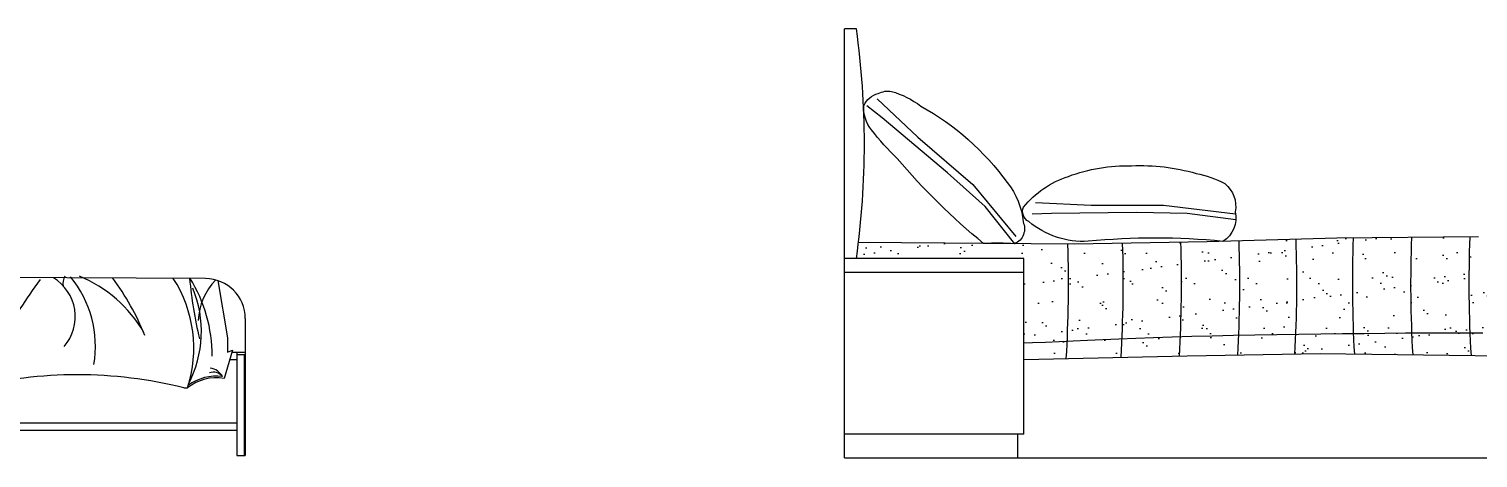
# Model space of a CAD drawing. Header units: inches. Extents: x 4.1 to 46.6, y 13.1 to 37.9.
# Drawn here: x 37.133 to 40.766, y 26.76 to 27.835 of the extents above; entities that cross this region are included whole.
import ezdxf

# ---------------------------------------------------------------- set-up
doc = ezdxf.new("R2010")
doc.units = ezdxf.units.IN
doc.header["$MEASUREMENT"] = 0
for name, color, linetype in [('02', 2, 'Continuous'), ('1', 1, 'Continuous'), ('4', 4, 'Continuous'), ('8', 8, 'Continuous')]:
    doc.layers.add(name, color=color, linetype=linetype)

msp = doc.modelspace()

# ---------------------------------------------------------------- hatches: boundary and pattern name
at = {"layer": '8'}
h = msp.add_hatch(dxfattribs=at)
h.set_pattern_fill('AR-SAND', color=256, scale=0.05, style=0)
h.set_pattern_definition([(37.5, (53.19481, 2.05294), (-0.00314967, 0.09634119), [0, -0.076, 0, -0.085, 0, -0.08125]), (7.5, (53.19481, 2.05294), (0.08848884, 0.1411073), [0, -0.041, 0, -0.0685, 0, -0.02625]), (327.5, (53.13331, 2.05294), (0.1557071, 0.00028295), [0, -0.025, 0, -0.09, 0, -0.1175]), (317.5, (53.13331, 2.05294), (0.1503063, 0.0438838), [0, -0.0125, 0, -0.059, 0, -0.0675])])
h.paths.add_polyline_path([(39.6278, 27.0483), (39.6492, 27.049), (39.682, 27.0503), (39.7157, 27.0517), (39.7361, 27.0527, 0.019073), (39.738, 27.2957), (39.2129, 27.2998, -0.004844), (39.2078, 27.26), (39.6278, 27.26)])
h.paths.add_polyline_path([(39.7361, 27.0527), (39.7508, 27.0533), (39.7874, 27.0551), (39.8257, 27.0568), (39.8659, 27.0586), (39.8735, 27.0589, 0.018743), (39.8751, 27.2978), (39.7534, 27.2956), (39.738, 27.2957, -0.019073)])
h.paths.add_polyline_path([(39.8735, 27.0589), (39.9082, 27.0604), (39.9526, 27.062), (39.9994, 27.0636), (40.0198, 27.0642, 0.018533), (40.0211, 27.3004), (39.8751, 27.2978, -0.018743)])
h.paths.add_polyline_path([(40.0198, 27.0642), (40.0486, 27.065), (40.0998, 27.0663), (40.1527, 27.0674), (40.166, 27.0677, 0.018525), (40.167, 27.3037), (40.0873, 27.3015), (40.0211, 27.3004, -0.018533)])
h.paths.add_polyline_path([(40.166, 27.0677), (40.2068, 27.0684), (40.2617, 27.0693), (40.3092, 27.07, 0.018647), (40.31, 27.3077), (40.167, 27.3037, -0.018525)])
h.paths.add_polyline_path([(40.3092, 27.07), (40.3169, 27.0702), (40.372, 27.0709), (40.4266, 27.0716), (40.4537, 27.0719, -0.018756), (40.4532, 27.3109), (40.4122, 27.3105), (40.31, 27.3077, -0.018647)])
h.paths.add_polyline_path([(40.5993, 27.3123), (40.4532, 27.3109, 0.018756), (40.4537, 27.0719), (40.4803, 27.0722), (40.5329, 27.0727), (40.5845, 27.0732), (40.5997, 27.0733, -0.018758)])
h.paths.add_polyline_path([(40.5997, 27.0733), (40.6349, 27.0735), (40.6841, 27.0737), (40.732, 27.0737), (40.7458, 27.0737, -0.018834), (40.7454, 27.3137), (40.5993, 27.3123, 0.018758)])
h.paths.add_polyline_path([(40.7458, 27.0737), (40.7785, 27.0736), (40.8236, 27.0733), (40.8673, 27.0727), (40.8829, 27.0725, -0.018509), (40.8823, 27.3083), (40.8692, 27.3088), (40.8458, 27.3097), (40.8229, 27.3107), (40.8009, 27.3118), (40.78, 27.313), (40.7673, 27.3139), (40.7454, 27.3137, 0.018834)])
h.paths.add_polyline_path([(40.9895, 27.0699), (41.0274, 27.0686), (41.0292, 27.0685, -0.018292), (41.0282, 27.3016), (41.0089, 27.3028), (40.9868, 27.3039), (40.964, 27.305), (40.9407, 27.306), (40.917, 27.307), (40.8931, 27.3079), (40.8823, 27.3083, 0.018509), (40.8829, 27.0725), (40.9094, 27.072), (40.9501, 27.0711)])
h.paths.add_polyline_path([(41.1331, 27.0636), (41.1666, 27.0616, -0.017721), (41.1648, 27.2874), (41.1585, 27.2879), (41.1494, 27.2889), (41.1393, 27.2902), (41.1281, 27.2918), (41.1155, 27.2936), (41.1015, 27.2953), (41.0859, 27.2971), (41.0687, 27.2987), (41.05, 27.3002), (41.03, 27.3015), (41.0282, 27.3016, 0.018292), (41.0292, 27.0685), (41.0639, 27.0671), (41.0992, 27.0654)])
h.paths.add_polyline_path([(41.1705, 27.2872), (41.1666, 27.2872), (41.1648, 27.2874, 0.017721), (41.1666, 27.0616), (41.1962, 27.0596), (41.2018, 27.0576), (41.2265, 27.0557), (41.2474, 27.054), (41.2654, 27.0459, 0.289697)])
h.paths.add_polyline_path([(41.2018, 27.0576), (41.1962, 27.0596), (41.1666, 27.0616, 0.004036), (41.1692, 27.0102), (41.2508, 26.9977, 0.051999), (41.2654, 27.0459), (41.2474, 27.054), (41.2265, 27.0557)])
h.paths.add_polyline_path([(41.1336, 27.0156), (41.1692, 27.0102, -0.004036), (41.1666, 27.0616), (41.1656, 27.0616), (41.1331, 27.0636), (41.0992, 27.0654), (41.0639, 27.0671), (41.0292, 27.0685, 0.004157), (41.0318, 27.0156)])
h.paths.add_polyline_path([(41.0318, 27.0156, -0.004157), (41.0292, 27.0685), (41.0274, 27.0686), (40.9895, 27.0699), (40.9501, 27.0711), (40.9094, 27.072), (40.8829, 27.0725, 0.004465), (40.8857, 27.0156)])
h.paths.add_polyline_path([(40.7785, 27.0736), (40.7458, 27.0737, 0.004483), (40.7485, 27.0166), (40.8236, 27.0156), (40.8857, 27.0156, -0.004465), (40.8829, 27.0725), (40.8673, 27.0727), (40.8236, 27.0733)])
h.paths.add_polyline_path([(40.7485, 27.0166, -0.004483), (40.7458, 27.0737), (40.732, 27.0737), (40.6841, 27.0737), (40.6349, 27.0735), (40.5997, 27.0733, 0.004298), (40.6024, 27.0185)])
h.paths.add_polyline_path([(40.6024, 27.0185, -0.004298), (40.5997, 27.0733), (40.5845, 27.0732), (40.5329, 27.0727), (40.4803, 27.0722), (40.4537, 27.0719, 0.004039), (40.4562, 27.0204)])
h.paths.add_polyline_path([(40.4562, 27.0204, -0.004039), (40.4537, 27.0719), (40.4266, 27.0716), (40.372, 27.0709), (40.3169, 27.0702), (40.3092, 27.07, -0.003897), (40.3068, 27.0204), (40.3705, 27.0216)])
h.paths.add_polyline_path([(40.3068, 27.0204, 0.003897), (40.3092, 27.07), (40.2617, 27.0693), (40.2068, 27.0684), (40.166, 27.0677, -0.003911), (40.1636, 27.0179)])
h.paths.add_polyline_path([(40.1636, 27.0179, 0.003911), (40.166, 27.0677), (40.1527, 27.0674), (40.0998, 27.0663), (40.0486, 27.065), (40.0198, 27.0642, -0.003847), (40.0174, 27.0152), (40.0366, 27.0156)])
h.paths.add_polyline_path([(39.9526, 27.062), (39.9082, 27.0604), (39.8735, 27.0589, -0.003673), (39.8711, 27.0122), (40.0174, 27.0152, 0.003847), (40.0198, 27.0642), (39.9994, 27.0636)])
h.paths.add_polyline_path([(39.8711, 27.0122, 0.003673), (39.8735, 27.0589), (39.8659, 27.0586), (39.8257, 27.0568), (39.7874, 27.0551), (39.7508, 27.0533), (39.7361, 27.0527, -0.003407), (39.7339, 27.0093)])
h.paths.add_polyline_path([(39.7339, 27.0093, 0.003407), (39.7361, 27.0527), (39.7157, 27.0517), (39.682, 27.0503), (39.6492, 27.049), (39.6278, 27.0483), (39.6278, 27.0071)])

# ---------------------------------------------------------------- linework, layer by layer
at = {"layer": '02'}
for p, q in [((39.6278, 27.225), (39.1778, 27.225)), ((37.6369, 27.007), (37.6546, 27.007)), ((37.6546, 27.025), (37.6546, 26.766)), ((37.6546, 27.019), (37.6756, 27.019)), ((37.6726, 27.019), (37.6726, 26.766)), ((39.6278, 27.0071), (40.0366, 27.0156)), ((40.0366, 27.0156), (40.3705, 27.0216)), ((40.3705, 27.0216), (40.8236, 27.0156)), ((37.5215, 26.9355), (37.5308, 26.9355)), ((35.5944, 26.848), (37.6546, 26.848)), ((35.5944, 26.8301), (37.6546, 26.83)), ((37.6546, 26.766), (37.6756, 26.766))]:
    msp.add_line(p, q, dxfattribs=at)
for points in [[(39.2624, 27.6731, -0.17104), (39.2957, 27.6784, -0.093064), (39.3691, 27.6417, -0.110916), (39.5859, 27.4498, -0.15517), (39.6254, 27.3516, -0.420523), (39.6048, 27.2968, 0.025776), (39.5265, 27.2974, -0.046548), (39.31, 27.5104, -0.040817), (39.2459, 27.5821, -0.194015), (39.2264, 27.6435, -0.221188), (39.2624, 27.6731, 3.370399)], [(39.6264, 27.3884, -0.139132), (39.7392, 27.4656, -0.094784), (39.8977, 27.492, -0.082744), (40.0593, 27.473, -0.070367), (40.1315, 27.4474, -0.273709), (40.1575, 27.3769, -0.3103), (40.1266, 27.3026, 0.048145), (39.7885, 27.3029, -0.190928), (39.6397, 27.3524, -0.374927), (39.6264, 27.3884, 3.178925)]]:
    msp.add_lwpolyline(points, format="xyb", dxfattribs=at)
for points in [[(39.2596, 27.6594), (39.3619, 27.5636), (39.4994, 27.4449), (39.6078, 27.3151)], [(39.6048, 27.2968), (39.5304, 27.3903), (39.4358, 27.4747), (39.2721, 27.6125), (39.2339, 27.6426)], [(39.6569, 27.4001), (39.7963, 27.3938), (39.9779, 27.3938), (40.1584, 27.3716)], [(40.1588, 27.3569), (40.0371, 27.3727), (39.9103, 27.3748), (39.697, 27.3727), (39.6484, 27.3706)], [(40.7673, 27.3139), (40.4122, 27.3105), (40.0873, 27.3015), (39.7534, 27.2956), (39.2129, 27.2998)], [(37.607, 27.2044), (37.6307, 27.061), (37.6307, 27.025), (37.6439, 27.0301), (37.6224, 26.9595)], [(39.6278, 27.0483), (39.6492, 27.049), (39.682, 27.0503), (39.7157, 27.0517), (39.7508, 27.0533), (39.7874, 27.0551), (39.8257, 27.0568), (39.8659, 27.0586), (39.9082, 27.0604), (39.9526, 27.062), (39.9994, 27.0636), (40.0486, 27.065), (40.0998, 27.0663), (40.1527, 27.0674), (40.2068, 27.0684), (40.2617, 27.0693), (40.3169, 27.0702), (40.372, 27.0709), (40.4266, 27.0716), (40.4803, 27.0722), (40.5329, 27.0727), (40.5845, 27.0732), (40.6349, 27.0735), (40.6841, 27.0737), (40.732, 27.0737), (40.7785, 27.0736)]]:
    msp.add_lwpolyline(points, dxfattribs=at)
for centre, radius, start, end in [((36.5527, 27.1988), 3.1868, 356.5914, 1.7302), ((36.6899, 27.1988), 3.1868, 356.6429, 1.7797), ((36.8359, 27.1988), 3.1868, 356.6977, 1.8265), ((36.982, 27.1988), 3.1868, 356.7457, 1.8872), ((37.1251, 27.1988), 3.1868, 356.7917, 1.9579), ((43.6379, 27.1988), 3.1868, 177.9844, 183.2081), ((43.784, 27.1988), 3.1868, 177.9592, 183.2427), ((43.9301, 27.1988), 3.1868, 177.9339, 183.2773), ((37.1354, 27.114), 0.114, 319.0252, 58.7627), ((37.2515, 27.1983), 0.0331, 149.1725, 193.0526), ((37.0266, 27.04), 0.2733, 350.2866, 39.5644), ((37.134, 26.908), 0.332, 30.0107, 67.7177), ((36.7976, 26.8111), 0.6766, 22.2499, 36.2027), ((37.2245, 27.0352), 0.3221, 341.9546, 32.834), ((38.6013, 27.3074), 1.0697, 185.2387, 193.4329), ((37.2239, 27.0157), 0.3687, 359.9626, 31.7512), ((37.9768, 26.5933), 1.0206, 143.037, 153.0742), ((37.2814, 27.0771), 0.2841, 332.3326, 22.4941), ((37.7158, 27.0962), 0.1586, 136.1588, 176.9976), ((37.2544, 25.8727), 1.0959, 75.8888, 104.1112), ((37.603, 26.8469), 0.1142, 80.2073, 129.1717), ((37.603, 26.8469), 0.1182, 82.4667, 126.7483), ((37.5952, 26.9448), 0.0302, 39.7705, 108.0679), ((37.5817, 26.944), 0.0419, 28.6242, 81.413)]:
    msp.add_arc(centre, radius, start, end, dxfattribs=at)
at = {"layer": '1'}
msp.add_line((39.1778, 26.76), (41.1778, 26.76), dxfattribs=at)
at = {"layer": '4'}
for p, q in [((39.2078, 27.8348), (39.1778, 27.8348)), ((39.1778, 26.76), (39.1778, 27.8348)), ((39.6278, 27.26), (39.1778, 27.26)), ((39.6278, 26.82), (39.6278, 27.26)), ((37.5756, 27.2095), (36.8232, 27.2134)), ((37.6756, 27.1095), (37.6756, 26.766)), ((37.6424, 27.025), (37.6756, 27.025)), ((39.6278, 26.82), (39.1778, 26.82)), ((39.6128, 26.76), (39.6128, 26.82))]:
    msp.add_line(p, q, dxfattribs=at)
for centre, radius, start, end in [((37.1529, 27.5474), 2.0748, 352.0382, 7.9618), ((37.5756, 27.1095), 0.1, 0, 90)]:
    msp.add_arc(centre, radius, start, end, dxfattribs=at)

doc.saveas('drawing.dxf')
